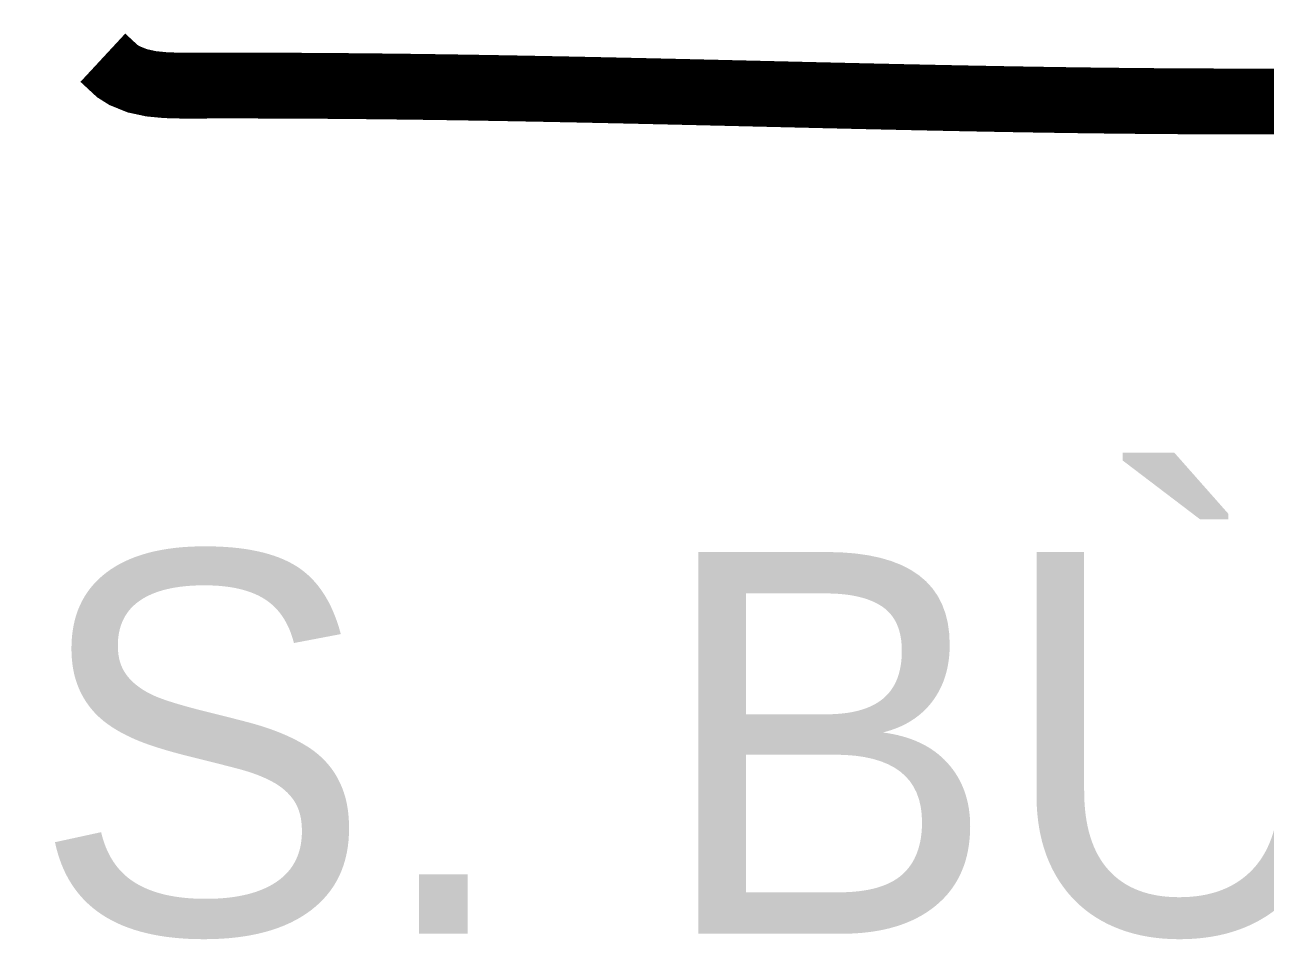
# Model space of a CAD drawing. Header units: millimetres. Extents: x 142758 to 365363, y -504867 to -415100.
# Drawn here: x 219301.5 to 219587.3, y -471404.4 to -471193.7 of the extents above; entities that cross this region are included whole.
import ezdxf
from ezdxf.enums import TextEntityAlignment as Align

# ---------------------------------------------------------------- set-up
doc = ezdxf.new("R2010")
doc.units = ezdxf.units.MM
doc.header["$LTSCALE"] = 20
doc.header["$MEASUREMENT"] = 0
for name, color, linetype, lineweight in [('LC ISO', 153, 'Continuous', 13), ('LC Net thay', 7, 'Continuous', 25), ('LC Text1', 3, 'Continuous', 20)]:
    doc.layers.add(name, color=color, linetype=linetype, lineweight=lineweight)
doc.styles.add('Khungten', font='VHAVAN.TTF', dxfattribs={"width": 0.9, "height": 5000})
doc.styles.add('Title', font='VHBLACK.TTF', dxfattribs={"width": 0.8})
doc.styles.add('VNAVANTH', font='VHAVANB.TTF', dxfattribs={"width": 0.6})

# ---------------------------------------------------------------- blocks, each defined once
blk = doc.blocks.new('Mr. Giang')
at = {"layer": 'LC ISO', "const_width": 50}
blk.add_lwpolyline([(138.048627199998, -163.847654400015), (149, -174), (154.5219817915822, -177.4707050094294), (164.2339671053305, -181.3936947974871), (174.7807526537435, -183.6683589841559), (185.9295901566948, -184.7382156299282), (197.4477313340503, -185.0467827953398), (206.2009471999954, -185.0453759999946), (220.7367149097518, -185.0099801919569), (232.3329589138739, -184.9983549165772), (243.8924068600136, -185.001159195599), (255.4157055301876, -185.0179910209699), (266.9035017064161, -185.0484483846085), (278.3564421707124, -185.0921292784187), (289.775173705093, -185.1486316943483), (301.1603430915784, -185.2175536243158), (312.5125971121815, -185.2984930602397), (323.8325825489192, -185.3910479940387), (335.1209461838116, -185.4948164176458), (346.3783347988719, -185.6093963229796), (357.6053951761169, -185.7343857019732), (368.8027740975631, -185.8693825465452), (379.9711183452309, -186.0139848485996), (391.1110747011335, -186.1677906000841), (402.2232899472874, -186.3303977929172), (413.3084108657094, -186.5014044190175), (424.3670842384163, -186.6804084703181), (435.3999568474246, -186.8670079387375), (446.4076754747548, -187.0608008161798), (457.3908869024162, -187.2613850946072), (468.3502379124329, -187.4683587659092), (479.2863752868143, -187.6813198220334), (490.1999458075843, -187.8998662548838), (501.091596256756, -188.1235960563936), (511.9619734163425, -188.3521072184958), (522.8117240683678, -188.5849977330945), (533.6414949948448, -188.8218655921228), (544.4519329777868, -189.0623087875138), (555.2436847992176, -189.3059253111714), (566.0173972411467, -189.552313155029), (576.7737170855944, -189.8010703110194), (587.5132911145774, -190.0517947710468), (598.2367661101125, -190.3040845270589), (608.9447888542163, -190.5575375709595), (619.6380061289019, -190.8117518946819), (630.3170647161933, -191.0663254901447), (640.9826113980998, -191.3208563492663), (651.6352929566419, -191.5749424639944), (662.2757561738363, -191.8281818262185), (672.9046478316959, -192.0801724278863), (683.5226147122412, -192.3305122609163), (694.1303035974888, -192.5787993172271), (704.7283612694519, -192.8246315887372), (715.3174345101506, -193.0676070673944), (725.8981701016019, -193.3073237451026), (736.4712148258186, -193.5433796137804), (747.0372154648212, -193.7753726653609), (757.5968188006264, -194.0029008917772), (768.1506716152471, -194.2255622849334), (778.6994206907038, -194.4429548367625), (789.2437128090096, -194.6546765391977), (799.7841947521847, -194.8603253841429), (810.3215133022422, -195.0594993635459), (820.8563152411989, -195.2517964692961), (831.389247351075, -195.4368146933557), (841.9209564138873, -195.6141520276142), (852.4520892116489, -195.7834064640192), (862.9832925263763, -195.9441759944893), (873.51521314009, -196.0960586109431), (884.0484978348031, -196.2386523052992), (894.5837933925359, -196.3715550694906), (905.1217465953014, -196.4943648954359), (915.6630042251163, -196.6066797750682), (926.2082130639974, -196.7080977002915), (936.758019893965, -196.7982166630536), (947.3130714970321, -196.8766346552584), (957.8740146552154, -196.942949668839), (968.4414961505317, -196.9967596957285), (979.0161627650014, -197.037662727831), (989.5986612806373, -197.0652567570796), (998.4129151999987, -197.0777855999913), (1010.789535675871, -197.0790542266768), (1021.398301595229, -197.0650888646924), (1032.01580812551, -197.0373864629655), (1042.641927763303, -196.9960893671523), (1053.276533005192, -196.9413399229088)], dxfattribs=at)
blk = doc.blocks.new('Nha o can bo nhan vien Trung doan')
at = {"layer": 'LC ISO', "xscale": 0.5517597090018896, "yscale": 0.5517597090018896, "zscale": 0.5517597090018896}
blk.add_blockref('Mr. Giang', (37411.42977548367, -913.1850304906347), dxfattribs=at)
at = {"color": 7, "style": 'VNAVANTH'}
blk.add_text('ths. bïi tr\xadêng giang', height=159.9999951065031, dxfattribs=at).set_placement((38514.71863169339, -1370.726556251349), align=Align.CENTER)
at = {"color": 7, "style": 'Khungten', "width": 0.8}
for tag, p in [('REVISION', (39498.75250059744, -10746.30405127805)), ('NGAYHT', (39546.07401225348, -11609.3710131849))]:
    blk.add_attdef(tag, text='', height=199.998925739526, dxfattribs=at).set_placement(p, align=Align.CENTER)
at = {"layer": 'LC Text1', "style": 'Title', "width": 1.48591522556321}
for tag, p, p2 in [('TENBANVE1', (36912.65752101322, -8885.760335756358), (40339.144821588, -8885.760335756358)), ('TENBANVE2', (36912.65752101322, -9562.465661143777), (40339.144821588, -9562.465661143777))]:
    blk.add_attdef(tag, text='', height=249.9999935159642, dxfattribs=at).set_placement(p, p2, align=Align.FIT)
at = {"layer": 'LC Text1', "style": 'Title', "width": 0.7}
blk.add_attdef('SOBANVE', text='', height=249.9999935159642, dxfattribs=at).set_placement((39561.98211139818, -13896.18081504655), align=Align.CENTER)

msp = doc.modelspace()

# ---------------------------------------------------------------- block references
at = {"layer": 'LC Net thay', "xscale": 0.55, "yscale": 0.55, "zscale": 0.55}
msp.add_blockref('Nha o can bo nhan vien Trung doan', (198701.3398346349, -470649.2772083408), dxfattribs=at)

doc.saveas('drawing.dxf')
